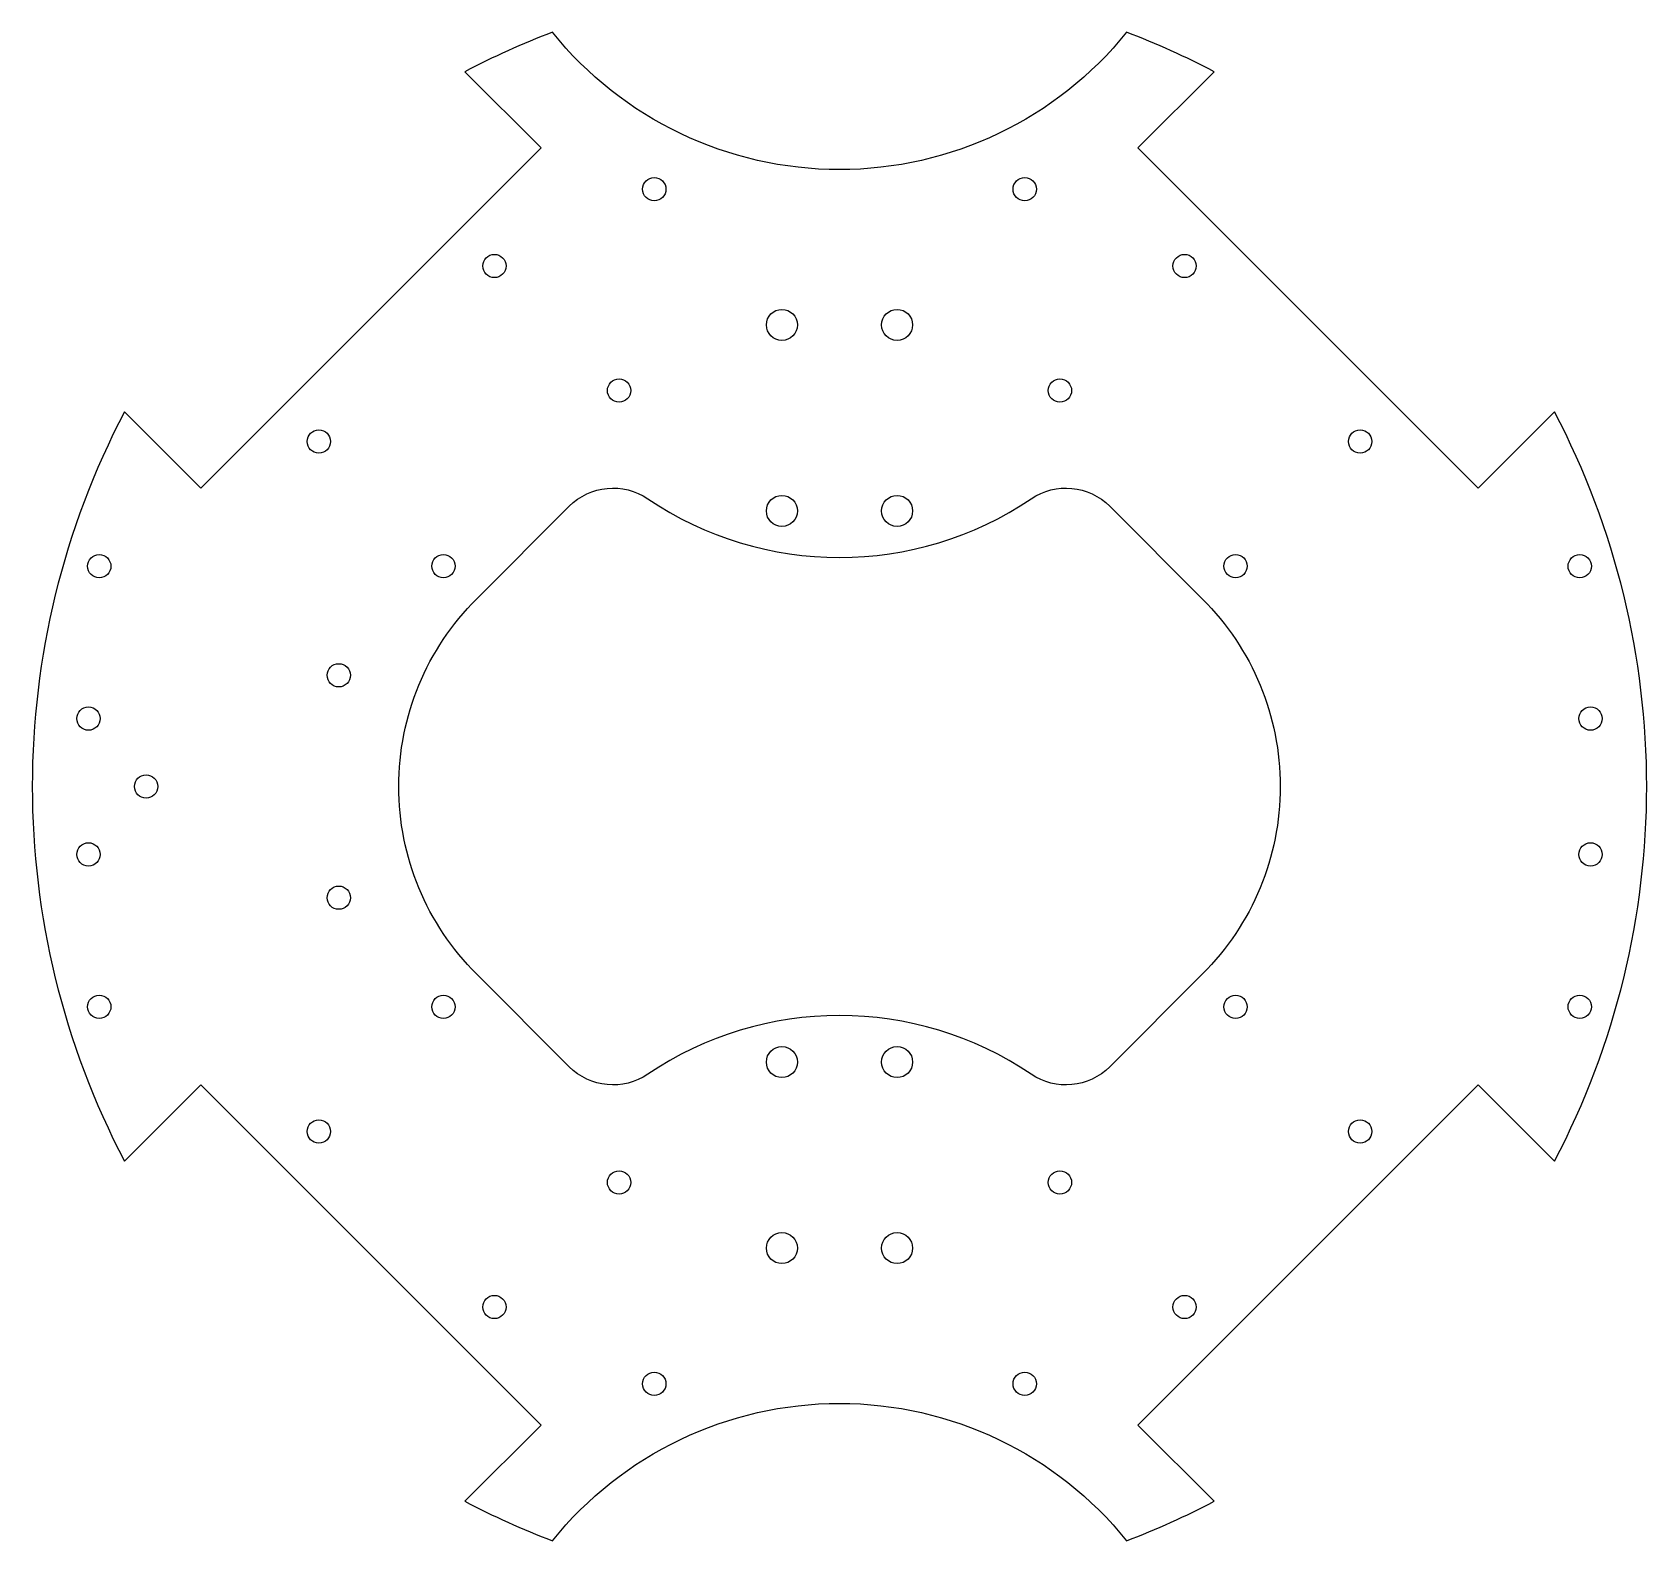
# Model space of a CAD drawing. Header units: millimetres. Extents: x -104 to 104, y 30 to 224.
import ezdxf

# ---------------------------------------------------------------- set-up
doc = ezdxf.new("R2010")
doc.units = ezdxf.units.MM

msp = doc.modelspace()

# ---------------------------------------------------------------- linework, layer by layer
for points in [[(-38.45, 44.71), (-48.28, 34.88, 0.029783), (-36.99, 29.8, -0.478513), (36.99, 29.8, 0.029783), (48.28, 34.88), (38.45, 44.71), (82.29, 88.55), (92.12, 78.72, 0.246159), (92.12, 175.28), (82.29, 165.45), (38.45, 209.29), (48.28, 219.12, 0.029783), (36.99, 224.2, -0.478513), (-36.99, 224.2, 0.029783), (-48.28, 219.12), (-38.45, 209.29), (-82.29, 165.45), (-92.12, 175.28, 0.246159), (-92.12, 78.72), (-82.29, 88.55)], [(-24.69, 164.08, 0.306523), (24.69, 164.08, -0.359445), (34.83, 163.11), (46.78, 151.16, -0.414214), (46.78, 102.84), (34.83, 90.89, -0.359445), (24.69, 89.92, 0.306523), (-24.69, 89.92, -0.359445), (-34.83, 90.89), (-46.78, 102.84, -0.414214), (-46.78, 151.16), (-34.83, 163.11, -0.359445)]]:
    msp.add_lwpolyline(points, format="xyb", close=True)
for centre, radius in [((-23.86, 203.98), 1.5), ((23.86, 203.98), 1.5), ((-44.46, 194.08), 1.5), ((44.46, 194.08), 1.5), ((-7.42, 186.49), 2), ((7.42, 186.49), 2), ((-28.4, 178.03), 1.5), ((28.4, 178.03), 1.5), ((-67.08, 171.46), 1.5), ((67.08, 171.46), 1.5), ((-7.42, 162.51), 2), ((7.42, 162.51), 2), ((-95.37, 155.39), 1.5), ((-51.03, 155.4), 1.5), ((51.03, 155.4), 1.5), ((95.37, 155.39), 1.5), ((-64.51, 141.33), 1.5), ((-96.76, 135.75), 1.5), ((96.76, 135.75), 1.5), ((-89.34, 127), 1.5), ((-96.76, 118.25), 1.5), ((96.76, 118.25), 1.5), ((-64.51, 112.67), 1.5), ((-95.37, 98.61), 1.5), ((-51.03, 98.6), 1.5), ((51.03, 98.6), 1.5), ((95.37, 98.61), 1.5), ((-7.42, 91.49), 2), ((7.42, 91.49), 2), ((-67.08, 82.54), 1.5), ((67.08, 82.54), 1.5), ((-28.4, 75.97), 1.5), ((28.4, 75.97), 1.5), ((-7.42, 67.51), 2), ((7.42, 67.51), 2), ((-44.46, 59.92), 1.5), ((44.46, 59.92), 1.5), ((-23.86, 50.02), 1.5), ((23.86, 50.02), 1.5)]:
    msp.add_circle(centre, radius)

doc.saveas('drawing.dxf')
